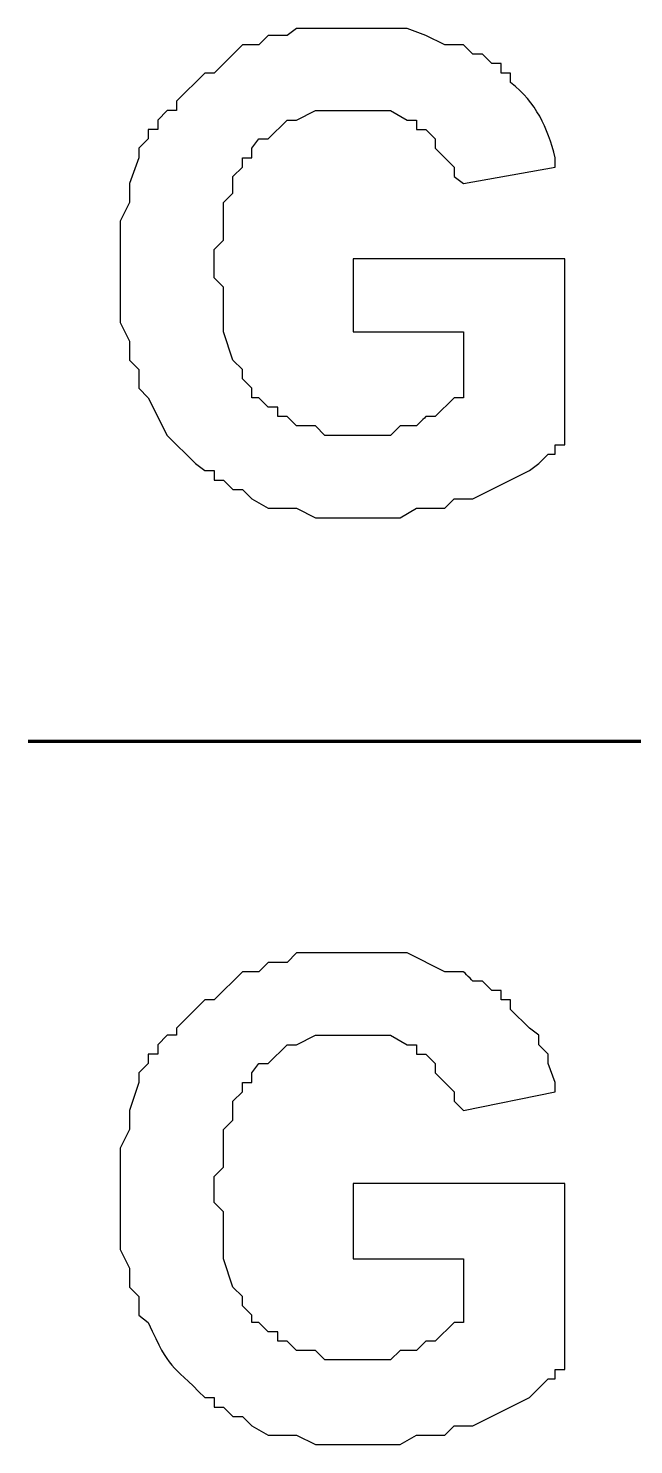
# Model space of a CAD drawing. Header units: millimetres. Extents: x -109 to -14.2, y -107.5 to -24.7.
# Drawn here: x -80.651 to -78.99, y -70.582 to -66.697 of the extents above; entities that cross this region are included whole.
import ezdxf

# ---------------------------------------------------------------- set-up
doc = ezdxf.new("R2010")
doc.units = ezdxf.units.MM
doc.header["$MEASUREMENT"] = 0
doc.layers.add('layer 1', color=7, linetype='Continuous')

msp = doc.modelspace()

# ---------------------------------------------------------------- linework, layer by layer
at = {"layer": 'layer 1', "color": 0}
for points in [[(-79.7601, -67.5295), (-79.7601, -67.5295), (-79.7601, -67.3294), (-79.7601, -67.3294), (-79.7601, -67.3294), (-79.7601, -67.3294), (-79.1793, -67.3294), (-79.1793, -67.3294), (-79.1793, -67.3294), (-79.1793, -67.3294), (-79.1793, -67.8392), (-79.1793, -67.8392), (-79.1793, -67.8392), (-79.1793, -67.8392), (-79.2051, -67.8392), (-79.2051, -67.8392), (-79.2051, -67.8392), (-79.2051, -67.8392), (-79.2051, -67.865), (-79.2051, -67.865), (-79.2051, -67.865), (-79.2051, -67.865), (-79.2245, -67.865), (-79.2245, -67.865), (-79.2245, -67.865), (-79.2245, -67.865), (-79.2503, -67.8908), (-79.2503, -67.8908), (-79.2503, -67.8908), (-79.2503, -67.8908), (-79.2761, -67.9102), (-79.2761, -67.9102), (-79.2761, -67.9102), (-79.2761, -67.9102), (-79.431, -67.9876), (-79.431, -67.9876), (-79.431, -67.9876), (-79.431, -67.9876), (-79.4826, -67.9876), (-79.4826, -67.9876), (-79.4826, -67.9876), (-79.4826, -67.9876), (-79.5084, -68.0135), (-79.5084, -68.0135), (-79.5084, -68.0135), (-79.5084, -68.0135), (-79.5859, -68.0135), (-79.5859, -68.0135), (-79.5859, -68.0135), (-79.5859, -68.0135), (-79.6311, -68.0393), (-79.6311, -68.0393), (-79.6311, -68.0393), (-79.6311, -68.0393), (-79.8634, -68.0393), (-79.8634, -68.0393), (-79.8634, -68.0393), (-79.8634, -68.0393), (-79.915, -68.0135), (-79.915, -68.0135), (-79.915, -68.0135), (-79.915, -68.0135), (-79.9925, -68.0135), (-79.9925, -68.0135), (-79.9925, -68.0135), (-79.9925, -68.0135), (-80.0376, -67.9876), (-80.0376, -67.9876), (-80.0376, -67.9876), (-80.0376, -67.9876), (-80.0634, -67.9619), (-80.0634, -67.9619), (-80.0634, -67.9619), (-80.0634, -67.9619), (-80.0893, -67.9619), (-80.0893, -67.9619), (-80.0893, -67.9619), (-80.0893, -67.9619), (-80.1151, -67.936), (-80.1151, -67.936), (-80.1151, -67.936), (-80.1151, -67.936), (-80.1409, -67.936), (-80.1409, -67.936), (-80.1409, -67.936), (-80.1409, -67.936), (-80.1409, -67.9102), (-80.1409, -67.9102), (-80.1409, -67.9102), (-80.1409, -67.9102), (-80.1667, -67.9102), (-80.1667, -67.9102), (-80.1667, -67.9102), (-80.1667, -67.9102), (-80.1925, -67.8908), (-80.1925, -67.8908), (-80.1925, -67.8908), (-80.1925, -67.8908), (-80.27, -67.8134), (-80.27, -67.8134), (-80.27, -67.8134), (-80.27, -67.8134), (-80.3216, -67.7102), (-80.3216, -67.7102), (-80.3216, -67.7102), (-80.3216, -67.7102), (-80.3474, -67.6843), (-80.3474, -67.6843), (-80.3474, -67.6843), (-80.3474, -67.6843), (-80.3474, -67.6327), (-80.3474, -67.6327), (-80.3474, -67.6327), (-80.3474, -67.6327), (-80.3732, -67.6069), (-80.3732, -67.6069), (-80.3732, -67.6069), (-80.3732, -67.6069), (-80.3732, -67.5553), (-80.3732, -67.5553), (-80.3732, -67.5553), (-80.3732, -67.5553), (-80.399, -67.5036), (-80.399, -67.5036), (-80.399, -67.5036), (-80.399, -67.5036), (-80.399, -67.2262), (-80.399, -67.2262), (-80.399, -67.2262), (-80.399, -67.2262), (-80.3732, -67.1745), (-80.3732, -67.1745), (-80.3732, -67.1745), (-80.3732, -67.1745), (-80.3732, -67.1229), (-80.3732, -67.1229), (-80.3732, -67.1229), (-80.3732, -67.1229), (-80.3474, -67.0519), (-80.3474, -67.0519), (-80.3474, -67.0519), (-80.3474, -67.0519), (-80.3474, -67.0261), (-80.3474, -67.0261), (-80.3474, -67.0261), (-80.3474, -67.0261), (-80.3216, -67.0003), (-80.3216, -67.0003), (-80.3216, -67.0003), (-80.3216, -67.0003), (-80.3216, -66.9745), (-80.3216, -66.9745), (-80.3216, -66.9745), (-80.3216, -66.9745), (-80.2958, -66.9745), (-80.2958, -66.9745), (-80.2958, -66.9745), (-80.2958, -66.9745), (-80.2958, -66.9486), (-80.2958, -66.9486), (-80.2958, -66.9486), (-80.2958, -66.9486), (-80.27, -66.9228), (-80.27, -66.9228), (-80.27, -66.9228), (-80.27, -66.9228), (-80.2441, -66.9228), (-80.2441, -66.9228), (-80.2441, -66.9228), (-80.2441, -66.9228), (-80.2441, -66.897), (-80.2441, -66.897), (-80.2441, -66.897), (-80.2441, -66.897), (-80.1667, -66.8196), (-80.1667, -66.8196), (-80.1667, -66.8196), (-80.1667, -66.8196), (-80.1409, -66.8196), (-80.1409, -66.8196), (-80.1409, -66.8196), (-80.1409, -66.8196), (-80.0634, -66.7421), (-80.0634, -66.7421), (-80.0634, -66.7421), (-80.0634, -66.7421), (-80.0183, -66.7421), (-80.0183, -66.7421), (-80.0183, -66.7421), (-80.0183, -66.7421), (-79.9925, -66.7163), (-79.9925, -66.7163), (-79.9925, -66.7163), (-79.9925, -66.7163), (-79.9408, -66.7163), (-79.9408, -66.7163), (-79.9408, -66.7163), (-79.9408, -66.7163), (-79.915, -66.697), (-79.915, -66.697), (-79.915, -66.697), (-79.915, -66.697), (-79.6117, -66.697), (-79.6117, -66.697), (-79.6117, -66.697), (-79.6117, -66.697), (-79.5601, -66.7163), (-79.5601, -66.7163), (-79.5601, -66.7163), (-79.5601, -66.7163), (-79.5084, -66.7421), (-79.5084, -66.7421), (-79.5084, -66.7421), (-79.5084, -66.7421), (-79.4568, -66.7421), (-79.4568, -66.7421), (-79.4568, -66.7421), (-79.4568, -66.7421), (-79.431, -66.7679), (-79.431, -66.7679), (-79.431, -66.7679), (-79.431, -66.7679), (-79.4052, -66.7679), (-79.4052, -66.7679), (-79.4052, -66.7679), (-79.4052, -66.7679), (-79.3794, -66.7938), (-79.3794, -66.7938), (-79.3794, -66.7938), (-79.3794, -66.7938), (-79.3536, -66.7938), (-79.3536, -66.7938), (-79.3536, -66.7938), (-79.3536, -66.7938), (-79.3536, -66.8196), (-79.3536, -66.8196), (-79.3536, -66.8196), (-79.3536, -66.8196), (-79.3277, -66.8196), (-79.3277, -66.8196), (-79.3277, -66.8196), (-79.3277, -66.8196), (-79.3277, -66.8454), (-79.3277, -66.8454), (-79.3277, -66.8454), (-79.2564, -66.9026), (-79.2273, -66.9672), (-79.2051, -67.0519), (-79.2051, -67.0519), (-79.2051, -67.0519), (-79.2051, -67.0777), (-79.2051, -67.0777), (-79.2051, -67.0777), (-79.2051, -67.0777), (-79.4568, -67.1229), (-79.4568, -67.1229), (-79.4568, -67.1229), (-79.4568, -67.1229), (-79.4826, -67.1035), (-79.4826, -67.1035), (-79.4826, -67.1035), (-79.4826, -67.1035), (-79.4826, -67.0777), (-79.4826, -67.0777), (-79.4826, -67.0777), (-79.4826, -67.0777), (-79.5343, -67.0261), (-79.5343, -67.0261), (-79.5343, -67.0261), (-79.5343, -67.0261), (-79.5343, -67.0003), (-79.5343, -67.0003), (-79.5343, -67.0003), (-79.5343, -67.0003), (-79.5601, -66.9745), (-79.5601, -66.9745), (-79.5601, -66.9745), (-79.5601, -66.9745), (-79.5859, -66.9745), (-79.5859, -66.9745), (-79.5859, -66.9745), (-79.5859, -66.9745), (-79.5859, -66.9486), (-79.5859, -66.9486), (-79.5859, -66.9486), (-79.5859, -66.9486), (-79.6117, -66.9486), (-79.6117, -66.9486), (-79.6117, -66.9486), (-79.6117, -66.9486), (-79.6569, -66.9228), (-79.6569, -66.9228), (-79.6569, -66.9228), (-79.7085, -66.9228), (-79.7601, -66.9228), (-79.8118, -66.9228), (-79.8118, -66.9228), (-79.8118, -66.9228), (-79.8634, -66.9228), (-79.8634, -66.9228), (-79.8634, -66.9228), (-79.8634, -66.9228), (-79.915, -66.9486), (-79.915, -66.9486), (-79.915, -66.9486), (-79.915, -66.9486), (-79.9408, -66.9486), (-79.9408, -66.9486), (-79.9408, -66.9486), (-79.9408, -66.9486), (-79.9925, -67.0003), (-79.9925, -67.0003), (-79.9925, -67.0003), (-79.9925, -67.0003), (-80.0183, -67.0003), (-80.0183, -67.0003), (-80.0183, -67.0003), (-80.0183, -67.0003), (-80.0376, -67.0261), (-80.0376, -67.0261), (-80.0376, -67.0261), (-80.0376, -67.0261), (-80.0376, -67.0519), (-80.0376, -67.0519), (-80.0376, -67.0519), (-80.0376, -67.0519), (-80.0634, -67.0519), (-80.0634, -67.0519), (-80.0634, -67.0519), (-80.0634, -67.0519), (-80.0634, -67.0777), (-80.0634, -67.0777), (-80.0634, -67.0777), (-80.0634, -67.0777), (-80.0893, -67.1035), (-80.0893, -67.1035), (-80.0893, -67.1035), (-80.0893, -67.1035), (-80.0893, -67.1487), (-80.0893, -67.1487), (-80.0893, -67.1487), (-80.0893, -67.1487), (-80.1151, -67.1745), (-80.1151, -67.1745), (-80.1151, -67.1745), (-80.1151, -67.1745), (-80.1151, -67.2778), (-80.1151, -67.2778), (-80.1151, -67.2778), (-80.1151, -67.2778), (-80.1409, -67.3036), (-80.1409, -67.3036), (-80.1409, -67.3036), (-80.1409, -67.3036), (-80.1409, -67.381), (-80.1409, -67.381), (-80.1409, -67.381), (-80.1409, -67.381), (-80.1151, -67.4068), (-80.1151, -67.4068), (-80.1151, -67.4068), (-80.1151, -67.4068), (-80.1151, -67.5295), (-80.1151, -67.5295), (-80.1151, -67.5295), (-80.1151, -67.5295), (-80.0893, -67.6069), (-80.0893, -67.6069), (-80.0893, -67.6069), (-80.0893, -67.6069), (-80.0634, -67.6327), (-80.0634, -67.6327), (-80.0634, -67.6327), (-80.0634, -67.6327), (-80.0634, -67.6585), (-80.0634, -67.6585), (-80.0634, -67.6585), (-80.0634, -67.6585), (-80.0376, -67.6843), (-80.0376, -67.6843), (-80.0376, -67.6843), (-80.0376, -67.6843), (-80.0376, -67.7102), (-80.0376, -67.7102), (-80.0376, -67.7102), (-80.0376, -67.7102), (-80.0183, -67.7102), (-80.0183, -67.7102), (-80.0183, -67.7102), (-80.0183, -67.7102), (-79.9925, -67.736), (-79.9925, -67.736), (-79.9925, -67.736), (-79.9925, -67.736), (-79.9666, -67.736), (-79.9666, -67.736), (-79.9666, -67.736), (-79.9666, -67.736), (-79.9666, -67.7618), (-79.9666, -67.7618), (-79.9666, -67.7618), (-79.9666, -67.7618), (-79.9408, -67.7618), (-79.9408, -67.7618), (-79.9408, -67.7618), (-79.9408, -67.7618), (-79.915, -67.7876), (-79.915, -67.7876), (-79.915, -67.7876), (-79.915, -67.7876), (-79.8634, -67.7876), (-79.8634, -67.7876), (-79.8634, -67.7876), (-79.8634, -67.7876), (-79.8376, -67.8134), (-79.8376, -67.8134), (-79.8376, -67.8134), (-79.8376, -67.8134), (-79.6569, -67.8134), (-79.6569, -67.8134), (-79.6569, -67.8134), (-79.6569, -67.8134), (-79.6311, -67.7876), (-79.6311, -67.7876), (-79.6311, -67.7876), (-79.6311, -67.7876), (-79.5859, -67.7876), (-79.5859, -67.7876), (-79.5859, -67.7876), (-79.5859, -67.7876), (-79.5601, -67.7618), (-79.5601, -67.7618), (-79.5601, -67.7618), (-79.5601, -67.7618), (-79.5343, -67.7618), (-79.5343, -67.7618), (-79.5343, -67.7618), (-79.5343, -67.7618), (-79.4826, -67.7102), (-79.4826, -67.7102), (-79.4826, -67.7102), (-79.4826, -67.7102), (-79.4568, -67.7102), (-79.4568, -67.7102), (-79.4568, -67.7102), (-79.4568, -67.7102), (-79.4568, -67.5295), (-79.4568, -67.5295), (-79.4568, -67.5295), (-79.4568, -67.5295), (-79.7601, -67.5295), (-79.7601, -67.5295)], [(-79.7601, -70.0721), (-79.7601, -70.0721), (-79.7601, -69.8656), (-79.7601, -69.8656), (-79.7601, -69.8656), (-79.7601, -69.8656), (-79.1793, -69.8656), (-79.1793, -69.8656), (-79.1793, -69.8656), (-79.1793, -69.8656), (-79.1793, -70.3754), (-79.1793, -70.3754), (-79.1793, -70.3754), (-79.1793, -70.3754), (-79.2051, -70.3754), (-79.2051, -70.3754), (-79.2051, -70.3754), (-79.2051, -70.3754), (-79.2051, -70.4013), (-79.2051, -70.4013), (-79.2051, -70.4013), (-79.2051, -70.4013), (-79.2245, -70.4013), (-79.2245, -70.4013), (-79.2245, -70.4013), (-79.2245, -70.4013), (-79.2761, -70.4529), (-79.2761, -70.4529), (-79.2761, -70.4529), (-79.2761, -70.4529), (-79.431, -70.5303), (-79.431, -70.5303), (-79.431, -70.5303), (-79.431, -70.5303), (-79.4826, -70.5303), (-79.4826, -70.5303), (-79.4826, -70.5303), (-79.4826, -70.5303), (-79.5084, -70.5562), (-79.5084, -70.5562), (-79.5084, -70.5562), (-79.5084, -70.5562), (-79.5859, -70.5562), (-79.5859, -70.5562), (-79.5859, -70.5562), (-79.5859, -70.5562), (-79.6311, -70.5819), (-79.6311, -70.5819), (-79.6311, -70.5819), (-79.6311, -70.5819), (-79.8634, -70.5819), (-79.8634, -70.5819), (-79.8634, -70.5819), (-79.8634, -70.5819), (-79.915, -70.5562), (-79.915, -70.5562), (-79.915, -70.5562), (-79.915, -70.5562), (-79.9925, -70.5562), (-79.9925, -70.5562), (-79.9925, -70.5562), (-79.9925, -70.5562), (-80.0376, -70.5303), (-80.0376, -70.5303), (-80.0376, -70.5303), (-80.0376, -70.5303), (-80.0634, -70.5045), (-80.0634, -70.5045), (-80.0634, -70.5045), (-80.0634, -70.5045), (-80.0893, -70.5045), (-80.0893, -70.5045), (-80.0893, -70.5045), (-80.0893, -70.5045), (-80.1151, -70.4787), (-80.1151, -70.4787), (-80.1151, -70.4787), (-80.1151, -70.4787), (-80.1409, -70.4787), (-80.1409, -70.4787), (-80.1409, -70.4787), (-80.1409, -70.4787), (-80.1409, -70.4529), (-80.1409, -70.4529), (-80.1409, -70.4529), (-80.1409, -70.4529), (-80.1667, -70.4529), (-80.1667, -70.4529), (-80.1667, -70.4529), (-80.2638, -70.3531), (-80.2598, -70.3833), (-80.3216, -70.2464), (-80.3216, -70.2464), (-80.3216, -70.2464), (-80.3474, -70.227), (-80.3474, -70.227), (-80.3474, -70.227), (-80.3474, -70.227), (-80.3474, -70.1754), (-80.3474, -70.1754), (-80.3474, -70.1754), (-80.3474, -70.1754), (-80.3732, -70.1496), (-80.3732, -70.1496), (-80.3732, -70.1496), (-80.3732, -70.1496), (-80.3732, -70.0979), (-80.3732, -70.0979), (-80.3732, -70.0979), (-80.3732, -70.0979), (-80.399, -70.0463), (-80.399, -70.0463), (-80.399, -70.0463), (-80.399, -70.0463), (-80.399, -69.7688), (-80.399, -69.7688), (-80.399, -69.7688), (-80.399, -69.7688), (-80.3732, -69.7172), (-80.3732, -69.7172), (-80.3732, -69.7172), (-80.3732, -69.7172), (-80.3732, -69.6656), (-80.3732, -69.6656), (-80.3732, -69.6656), (-80.3732, -69.6656), (-80.3474, -69.5881), (-80.3474, -69.5881), (-80.3474, -69.5881), (-80.3474, -69.5881), (-80.3474, -69.5623), (-80.3474, -69.5623), (-80.3474, -69.5623), (-80.3474, -69.5623), (-80.3216, -69.5365), (-80.3216, -69.5365), (-80.3216, -69.5365), (-80.3216, -69.5365), (-80.3216, -69.5107), (-80.3216, -69.5107), (-80.3216, -69.5107), (-80.3216, -69.5107), (-80.2958, -69.5107), (-80.2958, -69.5107), (-80.2958, -69.5107), (-80.2958, -69.5107), (-80.2958, -69.4849), (-80.2958, -69.4849), (-80.2958, -69.4849), (-80.2958, -69.4849), (-80.27, -69.459), (-80.27, -69.459), (-80.27, -69.459), (-80.27, -69.459), (-80.2441, -69.459), (-80.2441, -69.459), (-80.2441, -69.459), (-80.2441, -69.459), (-80.2441, -69.4397), (-80.2441, -69.4397), (-80.2441, -69.4397), (-80.2441, -69.4397), (-80.1667, -69.3622), (-80.1667, -69.3622), (-80.1667, -69.3622), (-80.1667, -69.3622), (-80.1409, -69.3622), (-80.1409, -69.3622), (-80.1409, -69.3622), (-80.1409, -69.3622), (-80.0634, -69.2848), (-80.0634, -69.2848), (-80.0634, -69.2848), (-80.0634, -69.2848), (-80.0183, -69.2848), (-80.0183, -69.2848), (-80.0183, -69.2848), (-80.0183, -69.2848), (-79.9925, -69.259), (-79.9925, -69.259), (-79.9925, -69.259), (-79.9925, -69.259), (-79.9408, -69.259), (-79.9408, -69.259), (-79.9408, -69.259), (-79.9408, -69.259), (-79.915, -69.2332), (-79.915, -69.2332), (-79.915, -69.2332), (-79.915, -69.2332), (-79.6117, -69.2332), (-79.6117, -69.2332), (-79.6117, -69.2332), (-79.6117, -69.2332), (-79.5084, -69.2848), (-79.5084, -69.2848), (-79.5084, -69.2848), (-79.5084, -69.2848), (-79.4568, -69.2848), (-79.4568, -69.2848), (-79.4568, -69.2848), (-79.4568, -69.2848), (-79.431, -69.3106), (-79.431, -69.3106), (-79.431, -69.3106), (-79.431, -69.3106), (-79.4052, -69.3106), (-79.4052, -69.3106), (-79.4052, -69.3106), (-79.4052, -69.3106), (-79.3794, -69.3364), (-79.3794, -69.3364), (-79.3794, -69.3364), (-79.3794, -69.3364), (-79.3536, -69.3364), (-79.3536, -69.3364), (-79.3536, -69.3364), (-79.3536, -69.3364), (-79.3536, -69.3622), (-79.3536, -69.3622), (-79.3536, -69.3622), (-79.3536, -69.3622), (-79.3277, -69.3622), (-79.3277, -69.3622), (-79.3277, -69.3622), (-79.3277, -69.3622), (-79.3277, -69.3881), (-79.3277, -69.3881), (-79.3277, -69.3881), (-79.3277, -69.3881), (-79.2761, -69.4397), (-79.2761, -69.4397), (-79.2761, -69.4397), (-79.2761, -69.4397), (-79.2503, -69.459), (-79.2503, -69.459), (-79.2503, -69.459), (-79.2503, -69.459), (-79.2503, -69.4849), (-79.2503, -69.4849), (-79.2503, -69.4849), (-79.2503, -69.4849), (-79.2245, -69.5107), (-79.2245, -69.5107), (-79.2245, -69.5107), (-79.2245, -69.5107), (-79.2245, -69.5365), (-79.2245, -69.5365), (-79.2245, -69.5365), (-79.2245, -69.5365), (-79.2051, -69.5881), (-79.2051, -69.5881), (-79.2051, -69.5881), (-79.2051, -69.5881), (-79.2051, -69.6139), (-79.2051, -69.6139), (-79.2051, -69.6139), (-79.2051, -69.6139), (-79.4568, -69.6656), (-79.4568, -69.6656), (-79.4568, -69.6656), (-79.4568, -69.6656), (-79.4826, -69.6397), (-79.4826, -69.6397), (-79.4826, -69.6397), (-79.4826, -69.6397), (-79.4826, -69.6139), (-79.4826, -69.6139), (-79.4826, -69.6139), (-79.4826, -69.6139), (-79.5343, -69.5623), (-79.5343, -69.5623), (-79.5343, -69.5623), (-79.5343, -69.5623), (-79.5343, -69.5365), (-79.5343, -69.5365), (-79.5343, -69.5365), (-79.5343, -69.5365), (-79.5601, -69.5107), (-79.5601, -69.5107), (-79.5601, -69.5107), (-79.5601, -69.5107), (-79.5859, -69.5107), (-79.5859, -69.5107), (-79.5859, -69.5107), (-79.5859, -69.5107), (-79.5859, -69.4849), (-79.5859, -69.4849), (-79.5859, -69.4849), (-79.5859, -69.4849), (-79.6117, -69.4849), (-79.6117, -69.4849), (-79.6117, -69.4849), (-79.6117, -69.4849), (-79.6569, -69.459), (-79.6569, -69.459), (-79.6569, -69.459), (-79.6569, -69.459), (-79.8634, -69.459), (-79.8634, -69.459), (-79.8634, -69.459), (-79.8634, -69.459), (-79.915, -69.4849), (-79.915, -69.4849), (-79.915, -69.4849), (-79.915, -69.4849), (-79.9408, -69.4849), (-79.9408, -69.4849), (-79.9408, -69.4849), (-79.9408, -69.4849), (-79.9925, -69.5365), (-79.9925, -69.5365), (-79.9925, -69.5365), (-79.9925, -69.5365), (-80.0183, -69.5365), (-80.0183, -69.5365), (-80.0183, -69.5365), (-80.0183, -69.5365), (-80.0376, -69.5623), (-80.0376, -69.5623), (-80.0376, -69.5623), (-80.0376, -69.5623), (-80.0376, -69.5881), (-80.0376, -69.5881), (-80.0376, -69.5881), (-80.0376, -69.5881), (-80.0634, -69.5881), (-80.0634, -69.5881), (-80.0634, -69.5881), (-80.0634, -69.5881), (-80.0634, -69.6139), (-80.0634, -69.6139), (-80.0634, -69.6139), (-80.0634, -69.6139), (-80.0893, -69.6397), (-80.0893, -69.6397), (-80.0893, -69.6397), (-80.0893, -69.6397), (-80.0893, -69.6914), (-80.0893, -69.6914), (-80.0893, -69.6914), (-80.0893, -69.6914), (-80.1151, -69.7172), (-80.1151, -69.7172), (-80.1151, -69.7172), (-80.1151, -69.7172), (-80.1151, -69.8205), (-80.1151, -69.8205), (-80.1151, -69.8205), (-80.1151, -69.8205), (-80.1409, -69.8462), (-80.1409, -69.8462), (-80.1409, -69.8462), (-80.1409, -69.8462), (-80.1409, -69.9173), (-80.1409, -69.9173), (-80.1409, -69.9173), (-80.1409, -69.9173), (-80.1151, -69.943), (-80.1151, -69.943), (-80.1151, -69.943), (-80.1151, -69.943), (-80.1151, -70.0721), (-80.1151, -70.0721), (-80.1151, -70.0721), (-80.1151, -70.0721), (-80.0893, -70.1496), (-80.0893, -70.1496), (-80.0893, -70.1496), (-80.0893, -70.1496), (-80.0634, -70.1754), (-80.0634, -70.1754), (-80.0634, -70.1754), (-80.0634, -70.1754), (-80.0634, -70.2012), (-80.0634, -70.2012), (-80.0634, -70.2012), (-80.0634, -70.2012), (-80.0376, -70.227), (-80.0376, -70.227), (-80.0376, -70.227), (-80.0376, -70.227), (-80.0376, -70.2464), (-80.0376, -70.2464), (-80.0376, -70.2464), (-80.0376, -70.2464), (-80.0183, -70.2464), (-80.0183, -70.2464), (-80.0183, -70.2464), (-80.0183, -70.2464), (-79.9925, -70.2722), (-79.9925, -70.2722), (-79.9925, -70.2722), (-79.9925, -70.2722), (-79.9666, -70.2722), (-79.9666, -70.2722), (-79.9666, -70.2722), (-79.9666, -70.2722), (-79.9666, -70.298), (-79.9666, -70.298), (-79.9666, -70.298), (-79.9666, -70.298), (-79.9408, -70.298), (-79.9408, -70.298), (-79.9408, -70.298), (-79.9408, -70.298), (-79.915, -70.3238), (-79.915, -70.3238), (-79.915, -70.3238), (-79.915, -70.3238), (-79.8634, -70.3238), (-79.8634, -70.3238), (-79.8634, -70.3238), (-79.8634, -70.3238), (-79.8376, -70.3496), (-79.8376, -70.3496), (-79.8376, -70.3496), (-79.8376, -70.3496), (-79.6569, -70.3496), (-79.6569, -70.3496), (-79.6569, -70.3496), (-79.6569, -70.3496), (-79.6311, -70.3238), (-79.6311, -70.3238), (-79.6311, -70.3238), (-79.6311, -70.3238), (-79.5859, -70.3238), (-79.5859, -70.3238), (-79.5859, -70.3238), (-79.5859, -70.3238), (-79.5601, -70.298), (-79.5601, -70.298), (-79.5601, -70.298), (-79.5601, -70.298), (-79.5343, -70.298), (-79.5343, -70.298), (-79.5343, -70.298), (-79.5343, -70.298), (-79.4826, -70.2464), (-79.4826, -70.2464), (-79.4826, -70.2464), (-79.4826, -70.2464), (-79.4568, -70.2464), (-79.4568, -70.2464), (-79.4568, -70.2464), (-79.4568, -70.2464), (-79.4568, -70.0721), (-79.4568, -70.0721), (-79.4568, -70.0721), (-79.4568, -70.0721), (-79.7601, -70.0721), (-79.7601, -70.0721)]]:
    msp.add_open_spline(points, degree=3, knots=[0, 0, 0, 0, 0.008772, 0.008772, 0.008772, 0.008772, 0.017544, 0.017544, 0.017544, 0.017544, 0.026316, 0.026316, 0.026316, 0.026316, 0.035088, 0.035088, 0.035088, 0.035088, 0.04386, 0.04386, 0.04386, 0.04386, 0.052632, 0.052632, 0.052632, 0.052632, 0.061404, 0.061404, 0.061404, 0.061404, 0.070175, 0.070175, 0.070175, 0.070175, 0.078947, 0.078947, 0.078947, 0.078947, 0.087719, 0.087719, 0.087719, 0.087719, 0.096491, 0.096491, 0.096491, 0.096491, 0.105263, 0.105263, 0.105263, 0.105263, 0.114035, 0.114035, 0.114035, 0.114035, 0.122807, 0.122807, 0.122807, 0.122807, 0.131579, 0.131579, 0.131579, 0.131579, 0.140351, 0.140351, 0.140351, 0.140351, 0.149123, 0.149123, 0.149123, 0.149123, 0.157895, 0.157895, 0.157895, 0.157895, 0.166667, 0.166667, 0.166667, 0.166667, 0.175439, 0.175439, 0.175439, 0.175439, 0.184211, 0.184211, 0.184211, 0.184211, 0.192982, 0.192982, 0.192982, 0.192982, 0.201754, 0.201754, 0.201754, 0.201754, 0.210526, 0.210526, 0.210526, 0.210526, 0.219298, 0.219298, 0.219298, 0.219298, 0.22807, 0.22807, 0.22807, 0.22807, 0.236842, 0.236842, 0.236842, 0.236842, 0.245614, 0.245614, 0.245614, 0.245614, 0.254386, 0.254386, 0.254386, 0.254386, 0.263158, 0.263158, 0.263158, 0.263158, 0.27193, 0.27193, 0.27193, 0.27193, 0.280702, 0.280702, 0.280702, 0.280702, 0.289474, 0.289474, 0.289474, 0.289474, 0.298246, 0.298246, 0.298246, 0.298246, 0.307018, 0.307018, 0.307018, 0.307018, 0.315789, 0.315789, 0.315789, 0.315789, 0.324561, 0.324561, 0.324561, 0.324561, 0.333333, 0.333333, 0.333333, 0.333333, 0.342105, 0.342105, 0.342105, 0.342105, 0.350877, 0.350877, 0.350877, 0.350877, 0.359649, 0.359649, 0.359649, 0.359649, 0.368421, 0.368421, 0.368421, 0.368421, 0.377193, 0.377193, 0.377193, 0.377193, 0.385965, 0.385965, 0.385965, 0.385965, 0.394737, 0.394737, 0.394737, 0.394737, 0.403509, 0.403509, 0.403509, 0.403509, 0.412281, 0.412281, 0.412281, 0.412281, 0.421053, 0.421053, 0.421053, 0.421053, 0.429825, 0.429825, 0.429825, 0.429825, 0.438596, 0.438596, 0.438596, 0.438597, 0.447368, 0.447368, 0.447368, 0.447368, 0.45614, 0.45614, 0.45614, 0.45614, 0.464912, 0.464912, 0.464912, 0.464912, 0.473684, 0.473684, 0.473684, 0.473684, 0.482456, 0.482456, 0.482456, 0.482456, 0.491228, 0.491228, 0.491228, 0.491228, 0.5, 0.5, 0.5, 0.5, 0.508772, 0.508772, 0.508772, 0.508772, 0.517544, 0.517544, 0.517544, 0.517544, 0.526316, 0.526316, 0.526316, 0.526316, 0.535088, 0.535088, 0.535088, 0.535088, 0.54386, 0.54386, 0.54386, 0.54386, 0.552632, 0.552632, 0.552632, 0.552632, 0.561404, 0.561404, 0.561404, 0.561404, 0.570175, 0.570175, 0.570175, 0.570175, 0.578947, 0.578947, 0.578947, 0.578947, 0.587719, 0.587719, 0.587719, 0.587719, 0.596491, 0.596491, 0.596491, 0.596491, 0.605263, 0.605263, 0.605263, 0.605263, 0.614035, 0.614035, 0.614035, 0.614035, 0.622807, 0.622807, 0.622807, 0.622807, 0.631579, 0.631579, 0.631579, 0.631579, 0.640351, 0.640351, 0.640351, 0.640351, 0.649123, 0.649123, 0.649123, 0.649123, 0.657895, 0.657895, 0.657895, 0.657895, 0.666667, 0.666667, 0.666667, 0.666667, 0.675439, 0.675439, 0.675439, 0.675439, 0.684211, 0.684211, 0.684211, 0.684211, 0.692982, 0.692982, 0.692982, 0.692982, 0.701754, 0.701754, 0.701754, 0.701754, 0.710526, 0.710526, 0.710526, 0.710526, 0.719298, 0.719298, 0.719298, 0.719298, 0.72807, 0.72807, 0.72807, 0.72807, 0.736842, 0.736842, 0.736842, 0.736842, 0.745614, 0.745614, 0.745614, 0.745614, 0.754386, 0.754386, 0.754386, 0.754386, 0.763158, 0.763158, 0.763158, 0.763158, 0.77193, 0.77193, 0.77193, 0.77193, 0.780702, 0.780702, 0.780702, 0.780702, 0.789474, 0.789474, 0.789474, 0.789474, 0.798246, 0.798246, 0.798246, 0.798246, 0.807018, 0.807018, 0.807018, 0.807018, 0.815789, 0.815789, 0.815789, 0.815789, 0.824561, 0.824561, 0.824561, 0.824561, 0.833333, 0.833333, 0.833333, 0.833333, 0.842105, 0.842105, 0.842105, 0.842105, 0.850877, 0.850877, 0.850877, 0.850877, 0.859649, 0.859649, 0.859649, 0.859649, 0.868421, 0.868421, 0.868421, 0.868421, 0.877193, 0.877193, 0.877193, 0.877193, 0.885965, 0.885965, 0.885965, 0.885965, 0.894737, 0.894737, 0.894737, 0.894737, 0.903509, 0.903509, 0.903509, 0.903509, 0.912281, 0.912281, 0.912281, 0.912281, 0.921053, 0.921053, 0.921053, 0.921053, 0.929825, 0.929825, 0.929825, 0.929825, 0.938596, 0.938596, 0.938596, 0.938597, 0.947368, 0.947368, 0.947368, 0.947368, 0.95614, 0.95614, 0.95614, 0.95614, 0.964912, 0.964912, 0.964912, 0.964912, 0.973684, 0.973684, 0.973684, 0.973684, 0.982456, 0.982456, 0.982456, 0.982456, 1, 1, 1, 1], dxfattribs=at)
at = {"layer": 'layer 1', "color": 0, "lineweight": 80}
msp.add_open_spline([(-80.6507, -68.6524), (-80.6507, -68.6524), (-72.0095, -68.6524), (-72.0095, -68.6524)], degree=3, dxfattribs=at)

doc.saveas('drawing.dxf')
